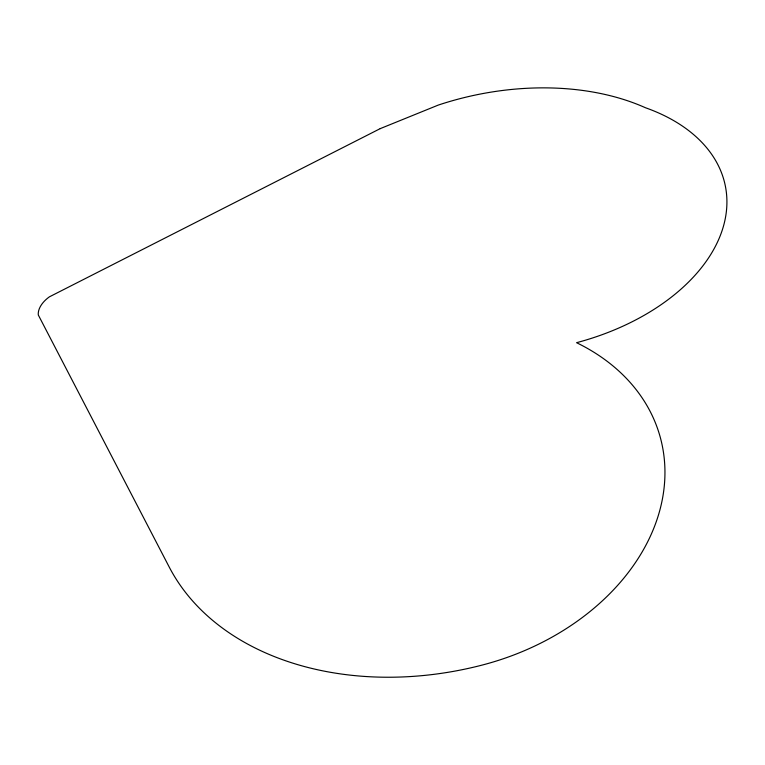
<?xml version="1.0" encoding="UTF-8"?>
<svg xmlns="http://www.w3.org/2000/svg" width="765" height="765" viewBox="0 0 765 765"><rect width="100%" height="100%" fill="white"/><g stroke="black" fill="none" stroke-linecap="round" stroke-linejoin="round"><path stroke-width="1.15" d="M380.205 128.635L49.343 296.868A26.459 16.151 -24.1 0 0 38.288 314.951L169.189 566.989A284.57 210.098 -15.3 0 0 482.036 665.11A228.152 172.938 -15.2 0 0 658.914 513.487A228.152 172.938 -15.2 0 0 576.552 342.691A196.471 125.661 -11 0 0 723.212 227.042A196.471 125.661 -11 0 0 645.431 107.731A218.188 139.947 -11.8 0 0 438.278 105.082L380.205 128.635"/></g></svg>
